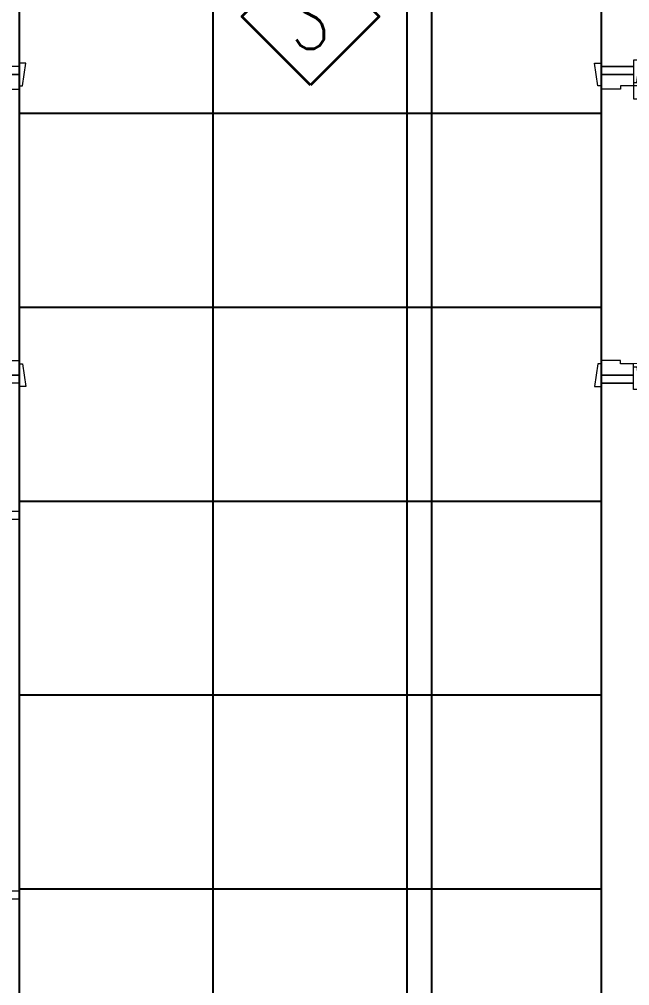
# Model space of a CAD drawing. Extents: x -12260 to 57327, y -29287 to 19916.
# Drawn here: x 43576 to 45464, y 2490 to 5481 of the extents above; entities that cross this region are included whole.
import ezdxf
from ezdxf.enums import TextEntityAlignment as Align

# ---------------------------------------------------------------- set-up
doc = ezdxf.new("R2010")
doc.units = 0
doc.header["$LTSCALE"] = 0.25
doc.linetypes.add('DASHDOT', pattern=[25.4, 12.7, -6.35, 0, -6.35])
for name, color, linetype, lineweight in [('01-First Floor$0$Aluminum', 251, 'Continuous', 5), ('01-First Floor$0$Walls', 251, 'Continuous', 5), ('01-First Floor$0$Wooden Joinery', 251, 'Continuous', 5), ('E-LITE-CLNG-CNDT', 6, 'DASHDOT', 35), ('F-ALRM-CLNG @ 100', 33, 'Continuous', 35), ('F-ALRM-CNDT-SPLY', 43, 'POWER SUPPLY', 25)]:
    doc.layers.add(name, color=color, linetype=linetype, lineweight=lineweight)
doc.layers.add('01-First Floor$0$FALSE CEILING', color=251, linetype='Continuous')
doc.styles.add('DC_SIMPLEX', font='SIMPLEX.shx', dxfattribs={"width": 0.7})
doc.styles.get("Standard").update_dxf_attribs({"font": 'romans.shx'})
doc.linetypes.add('POWER SUPPLY', pattern='A,50.8,-4,["PS",Standard,S=4.5,R=0,X=0,Y=-2.25],-11', length=65.8)

# ---------------------------------------------------------------- blocks, each defined once
blk = doc.blocks.new('01-First Floor$0$A$C72370EFE')
at = {"layer": '01-First Floor$0$Wooden Joinery'}
for p, q in [((-0.01, -0.04), (-0.02, -0.04)), ((-0.01, -0.03), (-0.01, -0.07)), ((0, -0.03), (-0.01, -0.03)), ((0.04, -0.03), (0.05, -0.03)), ((0.05, -0.03), (0.05, -0.07)), ((0.05, -0.04), (0.06, -0.04)), ((-0.05, -0.07), (-0.05, -0.16)), ((-0.03, -0.07), (-0.03, -0.16)), ((-0.01, -0.06), (-0.02, -0.06)), ((0, -0.07), (-0.01, -0.07)), ((0.04, -0.07), (0.05, -0.07)), ((0.05, -0.06), (0.06, -0.06)), ((0.07, -0.07), (0.07, -0.16)), ((0.09, -0.07), (0.09, -0.16)), ((-0.01, -0.17), (-0.02, -0.17)), ((-0.01, -0.17), (-0.01, -0.19)), ((0.05, -0.17), (0.06, -0.17)), ((0.05, -0.17), (0.05, -0.19)), ((-0.01, -0.19), (-0.02, -0.19)), ((0.05, -0.19), (0.06, -0.19))]:
    blk.add_line(p, q, dxfattribs=at)
for centre, radius, start, end in [((-0.02, -0.07), 0.03, 90, 180), ((0.06, -0.07), 0.03, 0, 90), ((-0.02, -0.07), 0.01, 90, 180), ((0.06, -0.07), 0.01, 0, 90), ((-0.02, -0.16), 0.03, 180, 270), ((-0.02, -0.16), 0.01, 180, 270), ((0.06, -0.16), 0.01, 270, 0), ((0.06, -0.16), 0.03, 270, 0)]:
    blk.add_arc(centre, radius, start, end, dxfattribs=at)
blk = doc.blocks.new('01-First Floor$0$A$C5DAD61B4')
at = {"layer": '01-First Floor$0$Wooden Joinery'}
for points in [[(80, 959.1), (80, 969.1), (10, 979.1), (10, 959.1)], [(940, 959.1), (940, 969.1), (1010, 979.1), (1010, 959.1)], [(70, 859.1), (70, 849.1), (0, 839.1), (0, 859.1)], [(120, 859.1), (120, 0), (80, 0), (80, 859.1)], [(950, 859.1), (950, 849.1), (1020, 839.1), (1020, 859.1)]]:
    blk.add_lwpolyline(points, close=True, dxfattribs=at)
for points in [[(45, 859.1), (45, 959.1), (20, 959.1), (20, 859.1), (45, 859.1)], [(45, 859.1), (80, 859.1), (80, 899.1), (90, 899.1), (90, 959.1), (45, 959.1), (45, 859.1)], [(975, 859.1), (940, 859.1), (940, 899.1), (930, 899.1), (930, 959.1), (975, 959.1), (975, 859.1)], [(975, 859.1), (975, 959.1), (1000, 959.1), (1000, 859.1), (975, 859.1)]]:
    blk.add_lwpolyline(points, dxfattribs=at)
blk.add_arc((80, 859.1), 860, 272.666, 0, dxfattribs=at)
at = {"layer": '01-First Floor$0$Wooden Joinery', "xscale": 999.9999999998854, "yscale": 999.9999999998854, "zscale": 999.9999999998854, "rotation": 180}
blk.add_blockref('01-First Floor$0$A$C72370EFE', (120, 0), dxfattribs=at)
blk = doc.blocks.new('01-First Floor$0$A$C37be4daf')
at = {"layer": '01-First Floor$0$Aluminum'}
for p, q in [((1416, 598.2), (216, 598.2)), ((241, 498.2), (241, 598.2)), ((291, 548.2), (291, 598.2)), ((1341, 548.2), (1341, 598.2)), ((1391, 498.2), (1391, 598.2)), ((291, 573.2), (1341, 573.2)), ((1391, 548.2), (241, 548.2)), ((1416, 498.2), (216, 498.2))]:
    blk.add_line(p, q, dxfattribs=at)
at = {"layer": '01-First Floor$0$Walls'}
for p, q in [((216, 498.2), (216, 598.2)), ((1416, 498.2), (1416, 598.2))]:
    blk.add_line(p, q, dxfattribs=at)
blk = doc.blocks.new('01-First Floor')
at = {"layer": '01-First Floor$0$FALSE CEILING', "linetype": 'Continuous'}
for p, q in [((44176, -210), (44176, 8610)), ((44776, -210), (44776, 8610)), ((43576, 5190), (45376, 5190)), ((43576, 4590), (45376, 4590)), ((43576, 3990), (45376, 3990)), ((43576, 3390), (45376, 3390)), ((43576, 2790), (45376, 2790))]:
    blk.add_line(p, q, dxfattribs=at)
at = {"layer": '01-First Floor$0$FALSE CEILING'}
blk.add_lwpolyline([(45376, -210), (43576, -210), (43576, 8610), (45376, 8610)], close=True, dxfattribs=at)
at = {"layer": '01-First Floor$0$Walls'}
for p, q in [((43576, 5335), (43576, 5635)), ((45376, 5335), (45376, 5635)), ((45476, 5335), (45376, 5335)), ((45376, 2440), (45376, 4355)), ((45476, 4355), (45376, 4355))]:
    blk.add_line(p, q, dxfattribs=at)
at = {"rotation": 90}
blk.add_blockref('01-First Floor$0$A$C37be4daf', (44074.2, 2541.5), dxfattribs=at)
at = {"layer": '01-First Floor$0$Wooden Joinery', "rotation": 270}
blk.add_blockref('01-First Floor$0$A$C5DAD61B4', (42616.9, 5355), dxfattribs=at)
at = {"layer": '01-First Floor$0$Wooden Joinery', "xscale": -1, "rotation": 90}
blk.add_blockref('01-First Floor$0$A$C5DAD61B4', (46335.1, 5355), dxfattribs=at)
blk = doc.blocks.new('A$C5CF53093')
blk.add_lwpolyline([(0, -212.1), (-212.1, 0), (0, 212.1), (212.1, 0)], close=True)
blk = doc.blocks.new('*U76')
at = {"xscale": 0.01, "yscale": 0.01, "zscale": 0.01}
blk.add_blockref('A$C5CF53093', (0.007, -0.007), dxfattribs=at)
at = {"color": 6, "style": 'DC_SIMPLEX', "width": 0.7, "flags": 8}
blk.add_attdef('TYPE', text='', height=2, rotation=360, dxfattribs=at).set_placement((0, 0), align=Align.MIDDLE_CENTER)

msp = doc.modelspace()

# ---------------------------------------------------------------- linework, layer by layer
at = {"layer": 'F-ALRM-CNDT-SPLY'}
msp.add_lwpolyline([(44851, 8015), (44851, -2150.2)], dxfattribs=at)

# ---------------------------------------------------------------- block references
at = {"layer": 'E-LITE-CLNG-CNDT'}
msp.add_blockref('01-First Floor', (0, 0), dxfattribs=at)
at = {"layer": 'F-ALRM-CLNG @ 100', "xscale": 100, "yscale": 100, "zscale": 100}
msp.add_blockref('*U76', (44476, 5490), dxfattribs=at).add_auto_attribs({'TYPE': 'S'})

doc.saveas('drawing.dxf')
